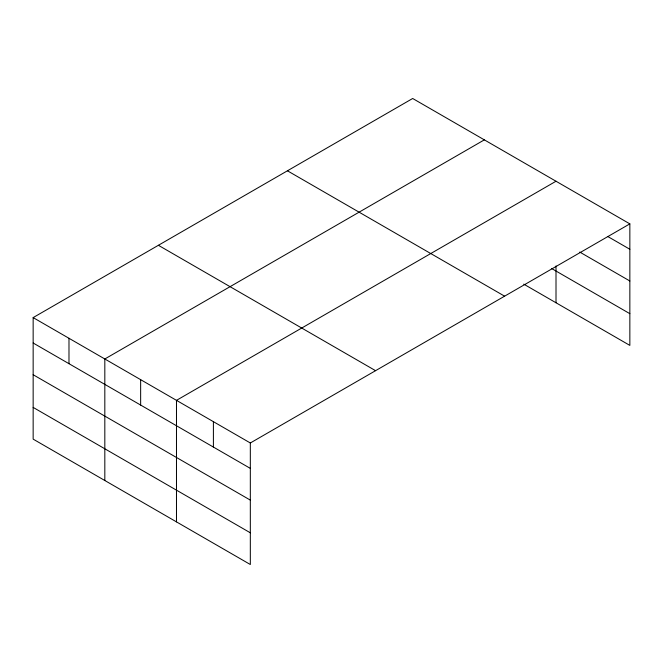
<?xml version="1.0" encoding="UTF-8"?>
<svg xmlns="http://www.w3.org/2000/svg" width="663" height="663" viewBox="0 0 663 663"><rect width="100%" height="100%" fill="white"/><g stroke="black" fill="none" stroke-linecap="round" stroke-linejoin="round"><path stroke-width="0.99" d="M523.762 284.145L629.85 345.398L629.85 223.87L412.676 98.489L33.15 317.602L33.15 439.13L250.324 564.511L250.324 442.983L33.15 317.602M484.346 139.86L104.82 358.981L104.82 480.509M556.008 181.239L176.482 400.353L176.482 521.88M250.324 442.983L629.85 223.87M607.872 236.575L629.85 249.263M579.744 252.064L629.85 280.988M551.533 268.457L629.85 313.674M287.435 170.797L504.609 296.179M158.391 245.293L375.565 370.675M33.15 343.003L250.324 468.385M33.15 374.728L250.324 500.109M33.15 407.405L250.324 532.795M556.008 265.938L556.008 302.767M213.403 421.668L213.403 447.069M140.647 379.667L140.647 405.068M68.985 338.287L68.985 363.689"/></g></svg>
